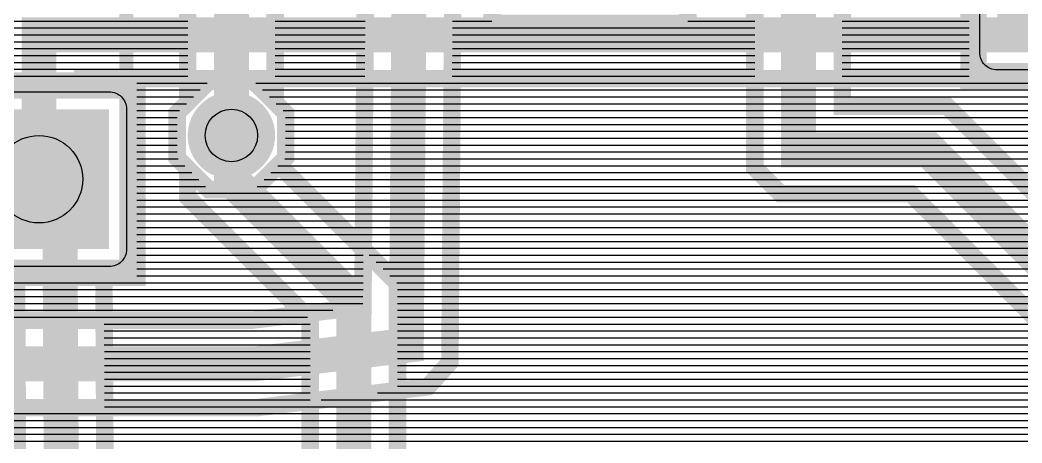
# Model space of a CAD drawing. Header units: inches. Extents: x -1.68 to 1.68, y -1.15 to 1.15.
# Drawn here: x -0.933 to -0.36, y -0.013 to 0.228 of the extents above; entities that cross this region are included whole.
import ezdxf

# ---------------------------------------------------------------- set-up
doc = ezdxf.new("R2010")
doc.units = ezdxf.units.IN
doc.layers.get('0').update_dxf_attribs({"linetype": 'CONTINUOUS'})

# ---------------------------------------------------------------- blocks, each defined once
blk = doc.blocks.new('EPAD')
at = {"const_width": 0.5}
blk.add_lwpolyline([(-0.25, 0, 1), (0.25, 0, 1)], format="xyb", close=True, dxfattribs=at)
blk = doc.blocks.new('RPAD')
blk.add_trace([(-0.5, -0.5), (-0.5, 0.5), (0.5, -0.5), (0.5, 0.5)])

msp = doc.modelspace()

# ---------------------------------------------------------------- linework, layer by layer
for points, const_width in [([(-0.934602, -0.061371), (-0.935368, 0.0815), (-1.0785, 0.0815), (-1.0785, 0.1935), (-0.9475, 0.1935), (-0.9475, 0.230335), (-0.932855, 0.24498), (-0.6635, 0.24498), (-0.6635, 0.5385), (-0.5515, 0.5385), (-0.5515, 0.24498), (-0.390665, 0.24498), (-0.390665, 0.70598), (-0.367539, 0.70598), (-0.367539, 0.959548), (-0.352894, 0.974193), (1.195374, 0.974193)], 0.01), ([(-1.4725, 0.0875), (-0.8725, 0.0875), (-0.8725, 0.9375), (-1.4725, 0.9375), (-1.4725, 0.0875)], 0.008), ([(-1.4725, 0.0875), (-0.8725, 0.0875), (-0.8725, 0.9375), (-1.4725, 0.9375), (-1.4725, 0.0875)], 0.008), ([(-1.4725, 0.0875), (-0.8725, 0.0875), (-0.8725, 0.9375), (-1.4725, 0.9375), (-1.4725, 0.0875)], 0.008), ([(1.16002, 0.924193), (-0.31754, 0.924193), (-0.31754, 0.70598), (-0.278666, 0.70598), (-0.278666, 0.193981), (-0.390665, 0.193981), (-0.390665, 0.194981), (-0.8975, 0.194981), (-0.8975, 0.1935), (-0.8665, 0.1935), (-0.8665, 0.0815), (-0.885368, 0.0815), (-0.884414, -0.096461)], 0.01), ([(-0.8125, 0.1625), (-0.8125, 0.3775), (-0.9225, 0.3775), (-0.9225, 0.8875)], 0.02), ([(-0.588, 0.868), (-0.667, 0.868), (-0.667, 0.8825), (-0.697145, 0.8825), (-0.717145, 0.8625), (-0.8665, 0.8625), (-0.8665, 0.8315), (-0.8975, 0.8315), (-0.8975, 0.402499), (-0.802145, 0.402499), (-0.7875, 0.387855), (-0.7875, 0.181341), (-0.7815, 0.175341), (-0.7815, 0.149659), (-0.799659, 0.1315), (-0.825341, 0.1315), (-0.8435, 0.149659), (-0.8435, 0.175341), (-0.8375, 0.181341), (-0.8375, 0.352501), (-0.932855, 0.352501), (-0.9475, 0.367145)], 0.01), ([(0.4375, -0.280531), (-1.025098, -0.280531), (-1.034863, -0.290296), (-1.034863, -0.353075), (-0.903863, -0.353075), (-0.903863, -0.465074), (-1.415862, -0.465074), (-1.415862, -0.353075), (-1.384862, -0.353075), (-1.384862, -0.124704), (-1.203288, 0.05687), (-0.800757, 0.05687), (-0.737322, 0.064644), (-0.732777, 0.631828), (-0.718845, 0.646204), (-0.708843, 0.646598), (-0.6125, 0.650392), (-0.6125, 0.707), (-0.635, 0.707), (-0.635, 0.798), (-0.54, 0.798), (-0.54, 0.707)], 0.01), ([(-1.359862, -0.409075), (-1.359862, -0.135059), (-1.192933, 0.03187), (-0.799232, 0.03187), (-0.7125, 0.0425), (-0.707859, 0.621618), (-0.5875, 0.626358), (-0.5875, 0.7525)], 0.02), ([(-0.54, 0.707), (-0.5625, 0.707), (-0.5625, 0.616291), (-0.576456, 0.601774), (-0.683052, 0.597576), (-0.687577, 0.032884), (-0.700113, 0.018832), (-0.709459, 0.017686), (-0.797707, 0.00687), (-1.182578, 0.00687), (-1.334863, -0.145414), (-1.334863, -0.353075), (-1.184862, -0.353075), (-1.184862, -0.239665), (-1.120611, -0.175414), (-0.620041, -0.175414), (-0.633381, -0.162073), (-0.633381, -0.136392), (-0.615222, -0.118233), (-0.589541, -0.118233), (-0.583541, -0.124233), (0.243659, -0.124233), (0.249659, -0.118233), (0.275341, -0.118233)], 0.01), ([(0.34866, -0.0575), (-0.18754, -0.0575), (-0.202185, -0.042855), (-0.202185, 0.026854), (-0.244263, 0.026854), (-0.321696, 0.026854), (-0.336341, 0.041499), (-0.424058, 0.129216), (-0.498564, 0.129216), (-0.513208, 0.143861), (-0.513208, 0.164571), (-0.513208, 0.217059), (-0.513208, 0.25525), (-0.5515, 0.256161), (-0.5515, 0.2265), (-0.6635, 0.2265), (-0.6635, 0.5385), (-0.5515, 0.5385), (-0.5515, 0.403326), (-0.390665, 0.403326), (-0.390665, 0.70598), (-0.278666, 0.70598), (-0.278666, 0.593981)], 0.01), ([(-0.384665, 0.19998), (-0.284665, 0.19998), (-0.284665, 0.69998), (-0.384665, 0.69998), (-0.384665, 0.19998)], 0.008), ([(-0.384665, 0.19998), (-0.284665, 0.19998), (-0.284665, 0.69998), (-0.384665, 0.69998), (-0.384665, 0.19998)], 0.008), ([(-0.384665, 0.19998), (-0.284665, 0.19998), (-0.284665, 0.69998), (-0.384665, 0.69998), (-0.384665, 0.19998)], 0.008), ([(-0.278666, 0.193981), (-0.390665, 0.193981), (-0.390665, 0.353328), (-0.5515, 0.353328), (-0.5515, 0.306414), (-0.542405, 0.306197), (-0.477854, 0.304901), (-0.463209, 0.290257), (-0.463209, 0.269546), (-0.463209, 0.217059), (-0.463209, 0.179215), (-0.403348, 0.179215), (-0.388704, 0.16457), (-0.300987, 0.076853)], 0.01), ([(-0.177185, 0.051854), (-0.311341, 0.051854), (-0.413704, 0.154216), (-0.488209, 0.154216), (-0.488209, 0.279902), (-0.6075, 0.2825)], 0.02), ([(-0.9225, 0.141437), (-0.9225, 0.21998), (-0.3575, 0.21998), (-0.3275, 0.24998), (-0.334665, 0.24998)], 0.02), ([(-0.8665, 0.0815), (-1.0785, 0.0815), (-1.0785, 0.1935), (-0.8665, 0.1935), (-0.8665, 0.0815)], 0.01), ([(-0.7815, 0.175341), (-0.7815, 0.149659), (-0.785403, 0.145757), (-0.7175, 0.077855), (-0.7175, -0.423659), (-0.7115, -0.429659), (-0.7115, -0.455341), (-0.729659, -0.4735), (-0.755341, -0.4735), (-0.7735, -0.455341), (-0.7735, -0.429659), (-0.7675, -0.423659), (-0.7675, 0.057145), (-0.8375, 0.127145), (-0.8375, 0.143659), (-0.8435, 0.149659), (-0.8435, 0.175341), (-0.825341, 0.1935), (-0.799659, 0.1935), (-0.7815, 0.175341)], 0.01), ([(-1.0725, 0.0875), (-0.8725, 0.0875), (-0.8725, 0.1875), (-1.0725, 0.1875), (-1.0725, 0.0875)], 0.008), ([(-1.0725, 0.0875), (-0.8725, 0.0875), (-0.8725, 0.1875), (-1.0725, 0.1875), (-1.0725, 0.0875)], 0.008), ([(-1.0725, 0.0875), (-0.8725, 0.0875), (-0.8725, 0.1875), (-1.0725, 0.1875), (-1.0725, 0.0875)], 0.008), ([(-0.7425, -0.4425), (-0.7425, 0.0675), (-0.8125, 0.1375), (-0.8125, 0.1625)], 0.02), ([(-0.9225, 0.1375), (-0.9225, 0.141437), (-0.910689, 0.141437), (-0.909469, -0.08624), (-1.489075, -0.089311)], 0.02), ([(-0.9225, 0.1375), (-1.0225, 0.1375)], 0.02)]:
    msp.add_lwpolyline(points, dxfattribs=dict(const_width=const_width))
for points in [[(-0.294665, 0.19998), (-0.374665, 0.19998), (-0.375705, 0.200031), (-0.37671, 0.200179), (-0.377677, 0.200421), (-0.378601, 0.200752), (-0.379477, 0.201167), (-0.380301, 0.201661), (-0.381068, 0.202231), (-0.381775, 0.202871), (-0.382415, 0.203577), (-0.382984, 0.204344), (-0.383479, 0.205169), (-0.383894, 0.206045), (-0.384224, 0.206969), (-0.384467, 0.207936), (-0.384615, 0.208941), (-0.384665, 0.20998), (-0.384665, 0.28998)], [(-1.6525, 0.227894), (-0.8375, 0.227894)], [(-1.6525, 0.223957), (-0.8375, 0.223957)], [(-0.7875, 0.227894), (-0.736014, 0.227894)], [(-0.7875, 0.223957), (-0.736046, 0.223957)], [(-0.686046, 0.223957), (-0.513208, 0.223957)], [(-0.686014, 0.227894), (-0.6635, 0.227894)], [(-0.5515, 0.227894), (-0.513208, 0.227894)], [(-0.463209, 0.227894), (-0.390665, 0.227894)], [(-0.463209, 0.223957), (-0.390665, 0.223957)], [(-1.6525, 0.22002), (-0.8375, 0.22002)], [(-0.7875, 0.22002), (-0.736077, 0.22002)], [(-0.686077, 0.22002), (-0.513208, 0.22002)], [(-0.463209, 0.22002), (-0.390665, 0.22002)], [(-1.6525, 0.216083), (-0.8375, 0.216083)], [(-1.6525, 0.212146), (-0.8375, 0.212146)], [(-0.7875, 0.216083), (-0.736109, 0.216083)], [(-0.7875, 0.212146), (-0.73614, 0.212146)], [(-0.68614, 0.212146), (-0.513208, 0.212146)], [(-0.686109, 0.216083), (-0.513208, 0.216083)], [(-0.463209, 0.216083), (-0.390665, 0.216083)], [(-0.463209, 0.212146), (-0.390665, 0.212146)], [(-1.6525, 0.208209), (-0.8375, 0.208209)], [(-0.7875, 0.208209), (-0.736172, 0.208209)], [(-0.686172, 0.208209), (-0.513208, 0.208209)], [(-0.463209, 0.208209), (-0.390665, 0.208209)], [(-1.6525, 0.204272), (-0.8375, 0.204272)], [(-0.7875, 0.204272), (-0.736203, 0.204272)], [(-0.686204, 0.204272), (-0.513208, 0.204272)], [(-0.463209, 0.204272), (-0.390665, 0.204272)], [(-1.6525, 0.200335), (-0.8375, 0.200335)], [(-1.6525, 0.196398), (-0.8375, 0.196398)], [(-0.7875, 0.200335), (-0.736235, 0.200335)], [(-0.7875, 0.196398), (-0.736267, 0.196398)], [(-0.686267, 0.196398), (-0.513208, 0.196398)], [(-0.686235, 0.200335), (-0.513208, 0.200335)], [(-0.463209, 0.200335), (-0.390665, 0.200335)], [(-0.463209, 0.196398), (-0.390665, 0.196398)], [(-0.8665, 0.192461), (-0.82638, 0.192461)], [(-0.8665, 0.192461), (-0.8375, 0.192461)], [(-0.79862, 0.192461), (0.009627, 0.192461)], [(-0.7875, 0.192461), (-0.736298, 0.192461)], [(-0.686298, 0.192461), (-0.513208, 0.192461)], [(-0.463209, 0.192461), (-0.035196, 0.192461)], [(-0.9625, 0.1875), (-0.8825, 0.1875), (-0.881461, 0.18745), (-0.880455, 0.187301), (-0.879489, 0.187059), (-0.878565, 0.186728), (-0.877688, 0.186314), (-0.876864, 0.185819), (-0.876096, 0.18525), (-0.875391, 0.184609), (-0.87475, 0.183903), (-0.874181, 0.183136), (-0.873687, 0.182312), (-0.873272, 0.181435), (-0.872941, 0.180511), (-0.872699, 0.179544), (-0.87255, 0.178539), (-0.8725, 0.1775), (-0.8725, 0.0975), (-0.87255, 0.096461), (-0.872699, 0.095456), (-0.872941, 0.094489), (-0.873272, 0.093565), (-0.873687, 0.092688), (-0.874181, 0.091864), (-0.87475, 0.091097), (-0.875391, 0.090391), (-0.876096, 0.08975), (-0.876864, 0.089181), (-0.877688, 0.088686), (-0.878565, 0.088272), (-0.879489, 0.087941), (-0.880455, 0.087699), (-0.881461, 0.08755), (-0.8825, 0.0875), (-0.9625, 0.0875)], [(-0.8665, 0.188524), (-0.830317, 0.188524)], [(-0.8665, 0.188524), (-0.8375, 0.188524)], [(-0.8665, 0.184587), (-0.834254, 0.184587)], [(-0.8665, 0.184587), (-0.8375, 0.184587)], [(-0.794683, 0.188524), (0.009627, 0.188524)], [(-0.790746, 0.184587), (0.009627, 0.184587)], [(-0.7875, 0.188524), (-0.73633, 0.188524)], [(-0.7875, 0.184587), (-0.736361, 0.184587)], [(-0.686361, 0.184587), (-0.513208, 0.184587)], [(-0.68633, 0.188524), (-0.513208, 0.188524)], [(-0.463209, 0.188524), (-0.029464, 0.188524)], [(-0.463209, 0.184587), (-0.023732, 0.184587)], [(-0.8665, 0.18065), (-0.838191, 0.18065)], [(-0.8665, 0.18065), (-0.838191, 0.18065)], [(-0.786809, 0.18065), (0.009627, 0.18065)], [(-0.786809, 0.18065), (-0.736392, 0.18065)], [(-0.686393, 0.18065), (-0.513208, 0.18065)], [(-0.463209, 0.18065), (-0.018, 0.18065)], [(-0.8665, 0.176713), (-0.842128, 0.176713)], [(-0.8665, 0.176713), (-0.842128, 0.176713)], [(-0.8665, 0.172776), (-0.8435, 0.172776)], [(-0.8665, 0.172776), (-0.8435, 0.172776)], [(-0.782872, 0.176713), (0.009627, 0.176713)], [(-0.782872, 0.176713), (-0.736424, 0.176713)], [(-0.7815, 0.172776), (0.009627, 0.172776)], [(-0.7815, 0.172776), (-0.736456, 0.172776)], [(-0.686456, 0.172776), (-0.513208, 0.172776)], [(-0.686424, 0.176713), (-0.513208, 0.176713)], [(-0.400846, 0.176713), (-0.012267, 0.176713)], [(-0.396909, 0.172776), (-0.006535, 0.172776)], [(-0.8665, 0.168839), (-0.8435, 0.168839)], [(-0.8665, 0.168839), (-0.8435, 0.168839)], [(-0.7815, 0.168839), (0.009627, 0.168839)], [(-0.7815, 0.168839), (-0.736487, 0.168839)], [(-0.686487, 0.168839), (-0.513208, 0.168839)], [(-0.392972, 0.168839), (-0.000803, 0.168839)], [(-0.8665, 0.164902), (-0.8435, 0.164902)], [(-0.8665, 0.164902), (-0.8435, 0.164902)], [(-0.8665, 0.160965), (-0.8435, 0.160965)], [(-0.8665, 0.160965), (-0.8435, 0.160965)], [(-0.7815, 0.164902), (0.009627, 0.164902)], [(-0.7815, 0.164902), (-0.736519, 0.164902)], [(-0.7815, 0.160965), (0.009627, 0.160965)], [(-0.7815, 0.160965), (-0.73655, 0.160965)], [(-0.68655, 0.160965), (-0.513208, 0.160965)], [(-0.686519, 0.164902), (-0.513208, 0.164902)], [(-0.389035, 0.164902), (0.004929, 0.164902)], [(-0.385098, 0.160965), (-0.210685, 0.160965)], [(-0.8665, 0.157028), (-0.8435, 0.157028)], [(-0.8665, 0.157028), (-0.8435, 0.157028)], [(-0.7815, 0.157028), (0.009627, 0.157028)], [(-0.7815, 0.157028), (-0.736582, 0.157028)], [(-0.686582, 0.157028), (-0.513208, 0.157028)], [(-0.381161, 0.157028), (-0.210685, 0.157028)], [(-0.8665, 0.153091), (-0.8435, 0.153091)], [(-0.8665, 0.153091), (-0.8435, 0.153091)], [(-0.8665, 0.149154), (-0.842994, 0.149154)], [(-0.8665, 0.149154), (-0.842994, 0.149154)], [(-0.782006, 0.149154), (0.009627, 0.149154)], [(-0.782006, 0.149154), (-0.736645, 0.149154)], [(-0.7815, 0.153091), (0.009627, 0.153091)], [(-0.7815, 0.153091), (-0.736613, 0.153091)], [(-0.686645, 0.149154), (-0.513208, 0.149154)], [(-0.686614, 0.153091), (-0.513208, 0.153091)], [(-0.377224, 0.153091), (-0.210685, 0.153091)], [(-0.373287, 0.149154), (-0.210685, 0.149154)], [(-0.8665, 0.145217), (-0.839057, 0.145217)], [(-0.8665, 0.145217), (-0.839057, 0.145217)], [(-0.785943, 0.145217), (-0.736676, 0.145217)], [(-0.784862, 0.145217), (0.009627, 0.145217)], [(-0.686677, 0.145217), (-0.513208, 0.145217)], [(-0.36935, 0.145217), (-0.210685, 0.145217)], [(-0.8665, 0.14128), (-0.8375, 0.14128)], [(-0.8665, 0.14128), (-0.83512, 0.14128)], [(-0.78988, 0.14128), (-0.736708, 0.14128)], [(-0.780925, 0.14128), (0.009627, 0.14128)], [(-0.686708, 0.14128), (-0.510627, 0.14128)], [(-0.365413, 0.14128), (-0.210685, 0.14128)], [(-0.8665, 0.137343), (-0.8375, 0.137343)], [(-0.8665, 0.137343), (-0.831183, 0.137343)], [(-0.8665, 0.133406), (-0.8375, 0.133406)], [(-0.8665, 0.133406), (-0.827246, 0.133406)], [(-0.797754, 0.133406), (-0.736771, 0.133406)], [(-0.793817, 0.137343), (-0.73674, 0.137343)], [(-0.776988, 0.137343), (0.009627, 0.137343)], [(-0.773051, 0.133406), (0.009627, 0.133406)], [(-0.686771, 0.133406), (-0.502753, 0.133406)], [(-0.68674, 0.137343), (-0.50669, 0.137343)], [(-0.361476, 0.137343), (-0.210685, 0.137343)], [(-0.8665, 0.129469), (-0.8375, 0.129469)], [(-0.8665, 0.129469), (-0.736803, 0.129469)], [(-0.769114, 0.129469), (0.009627, 0.129469)], [(-0.686803, 0.129469), (-0.498816, 0.129469)], [(-0.8665, 0.125531), (-0.835886, 0.125531)], [(-0.8665, 0.125531), (-0.736834, 0.125531)], [(-0.8665, 0.121594), (-0.831949, 0.121594)], [(-0.8665, 0.121594), (-0.736866, 0.121594)], [(-0.765177, 0.125531), (0.009627, 0.125531)], [(-0.76124, 0.121594), (0.009627, 0.121594)], [(-0.686866, 0.121594), (-0.416437, 0.121594)], [(-0.686835, 0.125531), (-0.420374, 0.125531)], [(-0.8665, 0.117657), (-0.828012, 0.117657)], [(-0.8665, 0.117657), (-0.736897, 0.117657)], [(-0.757303, 0.117657), (0.009627, 0.117657)], [(-0.686898, 0.117657), (-0.4125, 0.117657)], [(-0.8665, 0.11372), (-0.824075, 0.11372)], [(-0.8665, 0.11372), (-0.736929, 0.11372)], [(-0.8665, 0.109783), (-0.820138, 0.109783)], [(-0.8665, 0.109783), (-0.736961, 0.109783)], [(-0.753366, 0.11372), (0.009627, 0.11372)], [(-0.749429, 0.109783), (0.009627, 0.109783)], [(-0.686961, 0.109783), (-0.404626, 0.109783)], [(-0.686929, 0.11372), (-0.408563, 0.11372)], [(-0.8665, 0.105846), (-0.816201, 0.105846)], [(-0.8665, 0.105846), (-0.736992, 0.105846)], [(-0.745492, 0.105846), (0.009627, 0.105846)], [(-0.686992, 0.105846), (-0.400689, 0.105846)], [(-0.8665, 0.101909), (-0.812264, 0.101909)], [(-0.8665, 0.101909), (-0.737024, 0.101909)], [(-0.8665, 0.097972), (-0.808327, 0.097972)], [(-0.8665, 0.097972), (-0.737055, 0.097972)], [(-0.741555, 0.101909), (0.009627, 0.101909)], [(-0.737618, 0.097972), (0.009627, 0.097972)], [(-0.687056, 0.097972), (-0.392815, 0.097972)], [(-0.687024, 0.101909), (-0.396752, 0.101909)], [(-0.8665, 0.094035), (-0.80439, 0.094035)], [(-0.8665, 0.094035), (-0.737087, 0.094035)], [(-0.733681, 0.094035), (0.009627, 0.094035)], [(-0.687087, 0.094035), (-0.388878, 0.094035)], [(-0.8665, 0.090098), (-0.800453, 0.090098)], [(-0.8665, 0.090098), (-0.737118, 0.090098)], [(-0.8665, 0.086161), (-0.796516, 0.086161)], [(-0.8665, 0.086161), (-0.73715, 0.086161)], [(-0.729744, 0.090098), (0.009627, 0.090098)], [(-0.725807, 0.086161), (0.009627, 0.086161)], [(-0.68715, 0.086161), (-0.381004, 0.086161)], [(-0.687119, 0.090098), (-0.384941, 0.090098)], [(-0.8665, 0.082224), (-0.792579, 0.082224)], [(-0.8665, 0.082224), (-0.737181, 0.082224)], [(-0.72187, 0.082224), (0.009627, 0.082224)], [(-0.687181, 0.082224), (-0.377067, 0.082224)], [(-1.6525, 0.078287), (-0.737213, 0.078287)], [(-0.88535, 0.078287), (-0.788642, 0.078287)], [(-0.717933, 0.078287), (0.009627, 0.078287)], [(-0.687213, 0.078287), (-0.37313, 0.078287)], [(-1.6525, 0.07435), (-0.737244, 0.07435)], [(-1.6525, 0.070413), (-0.737276, 0.070413)], [(-0.885329, 0.07435), (-0.784705, 0.07435)], [(-0.885308, 0.070413), (-0.780768, 0.070413)], [(-0.7175, 0.07435), (0.009627, 0.07435)], [(-0.7175, 0.070413), (-0.105138, 0.070413)], [(-0.687276, 0.070413), (-0.365256, 0.070413)], [(-0.687244, 0.07435), (-0.369193, 0.07435)], [(-1.6525, 0.066476), (-0.737307, 0.066476)], [(-0.885287, 0.066476), (-0.776831, 0.066476)], [(-0.7175, 0.066476), (-0.109075, 0.066476)], [(-0.687308, 0.066476), (-0.361318, 0.066476)], [(-1.6525, 0.062539), (-0.754496, 0.062539)], [(-1.6525, 0.058602), (-0.786619, 0.058602)], [(-0.885266, 0.062539), (-0.772894, 0.062539)], [(-0.885245, 0.058602), (-0.768957, 0.058602)], [(-0.7175, 0.062539), (-0.110945, 0.062539)], [(-0.7175, 0.058602), (-0.110945, 0.058602)], [(-0.687371, 0.058602), (-0.353444, 0.058602)], [(-0.687339, 0.062539), (-0.357381, 0.062539)], [(-0.885224, 0.054665), (-0.7675, 0.054665)], [(-0.7175, 0.054665), (-0.110945, 0.054665)], [(-0.687402, 0.054665), (-0.349507, 0.054665)], [(-0.885203, 0.050728), (-0.7675, 0.050728)], [(-0.885181, 0.046791), (-0.7675, 0.046791)], [(-0.7175, 0.050728), (-0.107422, 0.050728)], [(-0.7175, 0.046791), (0.009627, 0.046791)], [(-0.687465, 0.046791), (-0.341633, 0.046791)], [(-0.687434, 0.050728), (-0.34557, 0.050728)], [(-0.88516, 0.042854), (-0.7675, 0.042854)], [(-0.7175, 0.042854), (0.009627, 0.042854)], [(-0.687497, 0.042854), (-0.337696, 0.042854)], [(-0.885139, 0.038917), (-0.7675, 0.038917)], [(-0.885118, 0.03498), (-0.7675, 0.03498)], [(-0.7175, 0.038917), (0.009627, 0.038917)], [(-0.7175, 0.03498), (0.009627, 0.03498)], [(-0.68756, 0.03498), (-0.329822, 0.03498)], [(-0.687529, 0.038917), (-0.333759, 0.038917)], [(-0.885097, 0.031043), (-0.7675, 0.031043)], [(-0.7175, 0.031043), (0.009627, 0.031043)], [(-0.689219, 0.031043), (-0.325885, 0.031043)], [(-0.885076, 0.027106), (-0.7675, 0.027106)], [(-0.885055, 0.023169), (-0.7675, 0.023169)], [(-0.7175, 0.027106), (0.009627, 0.027106)], [(-0.7175, 0.023169), (0.009627, 0.023169)], [(-0.696243, 0.023169), (-0.202185, 0.023169)], [(-0.692731, 0.027106), (-0.321948, 0.027106)], [(-0.885034, 0.019232), (-0.7675, 0.019232)], [(-0.7175, 0.019232), (0.009627, 0.019232)], [(-0.699755, 0.019232), (-0.202185, 0.019232)], [(-0.885013, 0.015295), (-0.7675, 0.015295)], [(-0.728967, 0.015295), (-0.202185, 0.015295)], [(-0.7175, 0.015295), (0.009627, 0.015295)], [(-0.884991, 0.011358), (-0.7675, 0.011358)], [(-0.88497, 0.007421), (-0.7675, 0.007421)], [(-0.793213, 0.007421), (-0.202185, 0.007421)], [(-0.76109, 0.011358), (-0.202185, 0.011358)], [(-0.7175, 0.011358), (0.009627, 0.011358)], [(-0.7175, 0.007421), (0.009627, 0.007421)], [(-1.185965, 0.003484), (-0.202185, 0.003484)], [(-0.884949, 0.003484), (-0.7675, 0.003484)], [(-0.7175, 0.003484), (0.009627, 0.003484)], [(-1.193839, -0.00439), (-0.202185, -0.00439)], [(-1.189902, -0.000453), (-0.202185, -0.000453)], [(-0.884928, -0.000453), (-0.7675, -0.000453)], [(-0.884907, -0.00439), (-0.7675, -0.00439)], [(-0.7175, -0.000453), (0.009627, -0.000453)], [(-0.7175, -0.00439), (0.009627, -0.00439)], [(-1.197776, -0.008327), (-0.202185, -0.008327)], [(-0.884886, -0.008327), (-0.7675, -0.008327)], [(-0.7175, -0.008327), (0.009627, -0.008327)], [(-1.201713, -0.012264), (-0.202185, -0.012264)], [(-0.884865, -0.012264), (-0.7675, -0.012264)], [(-0.7175, -0.012264), (0.009627, -0.012264)]]:
    msp.add_lwpolyline(points)
for centre, radius in [((-0.8125, 0.1625), 0.015), ((-0.9225, 0.1375), 0.025)]:
    msp.add_circle(centre, radius)

# ---------------------------------------------------------------- block references
at = {"xscale": 0.08, "yscale": 0.08, "rotation": 270}
msp.add_blockref('RPAD', (-0.334665, 0.24998), dxfattribs=at)
for name, p, xscale, yscale in [('EPAD', (-0.8125, 0.1625), 0.05, 0.05), ('RPAD', (-0.9225, 0.1375), 0.08, 0.08), ('EPAD', (-0.8125, 0.1625), 0.03, 0.03)]:
    msp.add_blockref(name, p, dxfattribs=dict(xscale=xscale, yscale=yscale))

doc.saveas('drawing.dxf')
